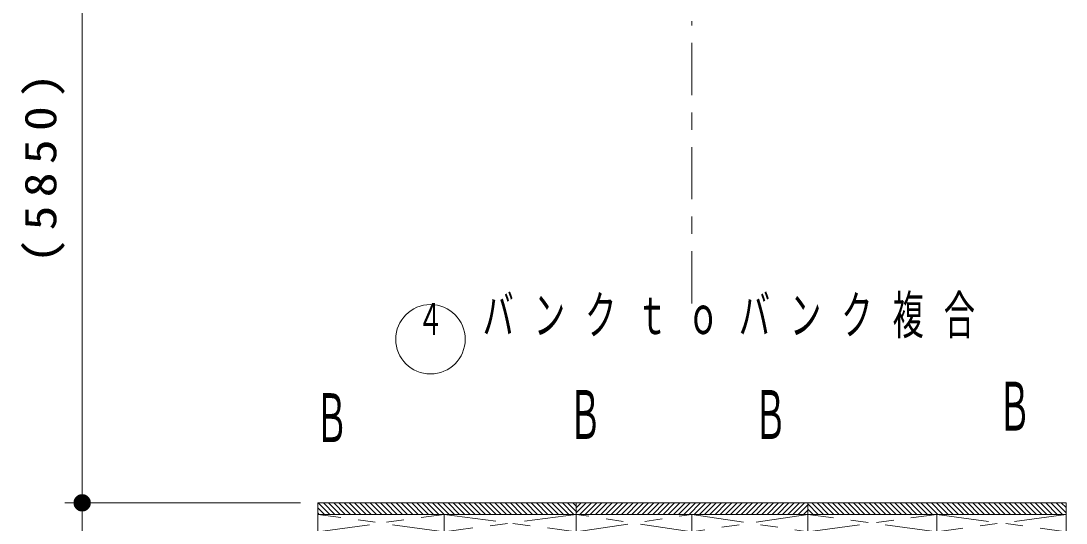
# Model space of a CAD drawing. Units: millimetres on the paper, scale 1:150. Extents: x -385 to 0, y -3 to 267.
# Drawn here: x -280.8 to -220.6, y 178.1 to 207.1 of the extents above; entities that cross this region are included whole.
import ezdxf
from ezdxf.enums import TextEntityAlignment as Align

# ---------------------------------------------------------------- set-up
doc = ezdxf.new("R2010")
doc.units = ezdxf.units.MM
doc.linetypes.add('USER2', pattern=[6, 3, -1, 1, -1])
doc.layers.add('1_150', color=7, linetype='Continuous', lineweight=13)
doc.styles.add('ＭＳ ゴシック', font='')
doc.styles.get('ＭＳ ゴシック').set_extended_font_data('MS Gothic')

# ---------------------------------------------------------------- blocks, each defined once
blk = doc.blocks.new('filled_dot')
at = {"color": 0, "linetype": 'Continuous', "lineweight": -2, "const_width": 1.25}
blk.add_lwpolyline([(-0.625, 0, 1), (0.625, 0, 1)], format="xyb", close=True, dxfattribs=at)

msp = doc.modelspace()

# ---------------------------------------------------------------- linework, layer by layer
at = {"layer": '1_150'}
for p, q in [((-277.254, 179.31), (-277.254, 218.31)), ((-264.679, 179.31), (-278.254, 179.31)), ((-277.254, 140.977), (-277.254, 179.31)), ((-263.679, 179.31), (-220.578, 179.31)), ((-263.679, 176.977), (-263.679, 179.31)), ((-263.294, 178.644), (-263.679, 179.029)), ((-262.995, 178.644), (-263.661, 179.31)), ((-262.695, 178.644), (-263.362, 179.31)), ((-262.396, 178.644), (-263.063, 179.31)), ((-262.097, 178.644), (-262.763, 179.31)), ((-261.797, 178.644), (-262.464, 179.31)), ((-261.498, 178.644), (-262.165, 179.31)), ((-261.199, 178.644), (-261.865, 179.31)), ((-260.899, 178.644), (-261.566, 179.31)), ((-260.6, 178.644), (-261.267, 179.31)), ((-260.301, 178.644), (-260.967, 179.31)), ((-260.001, 178.644), (-260.668, 179.31)), ((-259.702, 178.644), (-260.369, 179.31)), ((-259.403, 178.644), (-260.069, 179.31)), ((-259.103, 178.644), (-259.77, 179.31)), ((-258.804, 178.644), (-259.471, 179.31)), ((-258.505, 178.644), (-259.171, 179.31)), ((-258.205, 178.644), (-258.872, 179.31)), ((-257.906, 178.644), (-258.573, 179.31)), ((-257.607, 178.644), (-258.273, 179.31)), ((-257.307, 178.644), (-257.974, 179.31)), ((-257.008, 178.644), (-257.675, 179.31)), ((-256.709, 178.644), (-257.375, 179.31)), ((-256.409, 178.644), (-257.076, 179.31)), ((-256.11, 178.644), (-256.777, 179.31)), ((-255.811, 178.644), (-256.477, 179.31)), ((-255.511, 178.644), (-256.178, 179.31)), ((-255.212, 178.644), (-255.879, 179.31)), ((-254.912, 178.644), (-255.579, 179.31)), ((-254.613, 178.644), (-255.28, 179.31)), ((-254.314, 178.644), (-254.98, 179.31)), ((-254.014, 178.644), (-254.681, 179.31)), ((-253.715, 178.644), (-254.382, 179.31)), ((-253.416, 178.644), (-254.082, 179.31)), ((-253.116, 178.644), (-253.783, 179.31)), ((-252.817, 178.644), (-253.484, 179.31)), ((-252.518, 178.644), (-253.184, 179.31)), ((-252.218, 178.644), (-252.885, 179.31)), ((-251.919, 178.644), (-252.586, 179.31)), ((-251.62, 178.644), (-252.286, 179.31)), ((-251.32, 178.644), (-251.987, 179.31)), ((-251.021, 178.644), (-251.688, 179.31)), ((-250.722, 178.644), (-251.388, 179.31)), ((-250.422, 178.644), (-251.089, 179.31)), ((-250.123, 178.644), (-250.79, 179.31)), ((-249.824, 178.644), (-250.49, 179.31)), ((-249.524, 178.644), (-250.191, 179.31)), ((-249.225, 178.644), (-249.892, 179.31)), ((-248.926, 178.644), (-249.592, 179.31)), ((-248.795, 178.812), (-249.293, 179.31)), ((-248.795, 179.111), (-248.994, 179.31)), ((-248.795, 178.731), (-248.215, 179.31)), ((-248.795, 179.03), (-248.514, 179.31)), ((-248.795, 176.977), (-248.795, 179.31)), ((-248.582, 178.644), (-247.915, 179.31)), ((-248.283, 178.644), (-247.616, 179.31)), ((-247.983, 178.644), (-247.317, 179.31)), ((-247.684, 178.644), (-247.017, 179.31)), ((-247.385, 178.644), (-246.718, 179.31)), ((-247.085, 178.644), (-246.419, 179.31)), ((-246.786, 178.644), (-246.119, 179.31)), ((-246.487, 178.644), (-245.82, 179.31)), ((-246.187, 178.644), (-245.521, 179.31)), ((-245.888, 178.644), (-245.221, 179.31)), ((-245.589, 178.644), (-244.922, 179.31)), ((-245.289, 178.644), (-244.623, 179.31)), ((-244.99, 178.644), (-244.323, 179.31)), ((-244.691, 178.644), (-244.024, 179.31)), ((-244.391, 178.644), (-243.725, 179.31)), ((-244.092, 178.644), (-243.425, 179.31)), ((-243.793, 178.644), (-243.126, 179.31)), ((-243.493, 178.644), (-242.827, 179.31)), ((-243.194, 178.644), (-242.527, 179.31)), ((-242.895, 178.644), (-242.228, 179.31)), ((-242.595, 178.644), (-241.929, 179.31)), ((-242.296, 178.644), (-241.629, 179.31)), ((-241.997, 178.644), (-241.33, 179.31)), ((-241.697, 178.644), (-241.031, 179.31)), ((-241.398, 178.644), (-240.731, 179.31)), ((-241.099, 178.644), (-240.432, 179.31)), ((-240.799, 178.644), (-240.133, 179.31)), ((-240.5, 178.644), (-239.833, 179.31)), ((-240.201, 178.644), (-239.534, 179.31)), ((-239.901, 178.644), (-239.235, 179.31)), ((-239.602, 178.644), (-238.935, 179.31)), ((-239.303, 178.644), (-238.636, 179.31)), ((-239.003, 178.644), (-238.337, 179.31)), ((-238.704, 178.644), (-238.037, 179.31)), ((-238.405, 178.644), (-237.738, 179.31)), ((-238.105, 178.644), (-237.439, 179.31)), ((-237.806, 178.644), (-237.139, 179.31)), ((-237.507, 178.644), (-236.84, 179.31)), ((-237.207, 178.644), (-236.541, 179.31)), ((-236.908, 178.644), (-236.241, 179.31)), ((-236.608, 178.644), (-235.942, 179.31)), ((-236.309, 178.644), (-235.642, 179.31)), ((-236.01, 178.644), (-235.461, 179.192)), ((-235.71, 178.644), (-235.461, 178.893)), ((-235.461, 179.31), (-235.461, 176.977)), ((-234.857, 178.644), (-235.461, 179.248)), ((-235.156, 178.644), (-235.461, 178.949)), ((-234.557, 178.644), (-235.224, 179.31)), ((-234.258, 178.644), (-234.925, 179.31)), ((-233.959, 178.644), (-234.625, 179.31)), ((-233.659, 178.644), (-234.326, 179.31)), ((-233.36, 178.644), (-234.027, 179.31)), ((-233.061, 178.644), (-233.727, 179.31)), ((-232.761, 178.644), (-233.428, 179.31)), ((-232.462, 178.644), (-233.129, 179.31)), ((-232.163, 178.644), (-232.829, 179.31)), ((-231.863, 178.644), (-232.53, 179.31)), ((-231.564, 178.644), (-232.23, 179.31)), ((-231.264, 178.644), (-231.931, 179.31)), ((-230.965, 178.644), (-231.632, 179.31)), ((-230.666, 178.644), (-231.332, 179.31)), ((-230.366, 178.644), (-231.033, 179.31)), ((-230.067, 178.644), (-230.734, 179.31)), ((-229.768, 178.644), (-230.434, 179.31)), ((-229.468, 178.644), (-230.135, 179.31)), ((-229.169, 178.644), (-229.836, 179.31)), ((-228.87, 178.644), (-229.536, 179.31)), ((-228.57, 178.644), (-229.237, 179.31)), ((-228.271, 178.644), (-228.938, 179.31)), ((-227.972, 178.644), (-228.638, 179.31)), ((-227.672, 178.644), (-228.339, 179.31)), ((-227.373, 178.644), (-228.04, 179.31)), ((-227.074, 178.644), (-227.74, 179.31)), ((-226.774, 178.644), (-227.441, 179.31)), ((-226.475, 178.644), (-227.142, 179.31)), ((-226.176, 178.644), (-226.842, 179.31)), ((-225.876, 178.644), (-226.543, 179.31)), ((-225.577, 178.644), (-226.244, 179.31)), ((-225.278, 178.644), (-225.944, 179.31)), ((-224.978, 178.644), (-225.645, 179.31)), ((-224.679, 178.644), (-225.346, 179.31)), ((-224.38, 178.644), (-225.046, 179.31)), ((-224.08, 178.644), (-224.747, 179.31)), ((-223.781, 178.644), (-224.448, 179.31)), ((-223.482, 178.644), (-224.148, 179.31)), ((-223.182, 178.644), (-223.849, 179.31)), ((-222.883, 178.644), (-223.55, 179.31)), ((-222.584, 178.644), (-223.25, 179.31)), ((-222.284, 178.644), (-222.951, 179.31)), ((-221.985, 178.644), (-222.652, 179.31)), ((-221.686, 178.644), (-222.352, 179.31)), ((-221.386, 178.644), (-222.053, 179.31)), ((-221.087, 178.644), (-221.754, 179.31)), ((-220.788, 178.644), (-221.454, 179.31)), ((-220.578, 178.733), (-221.155, 179.31)), ((-220.578, 179.033), (-220.856, 179.31)), ((-220.578, 179.31), (-220.578, 176.977)), ((-263.593, 178.644), (-263.679, 178.73)), ((-263.679, 178.644), (-220.578, 178.644)), ((-256.405, 177.644), (-256.405, 178.644)), ((-242.128, 177.644), (-242.128, 178.644)), ((-235.455, 178.644), (-235.461, 178.65)), ((-228.02, 177.644), (-228.02, 178.644))]:
    msp.add_line(p, q, dxfattribs=at)
at = {"layer": '1_150', "linetype": 'USER2'}
for p, q in [((-242.128, 190.795), (-242.128, 207.044)), ((-263.679, 177.644), (-256.405, 178.644)), ((-256.405, 177.644), (-263.679, 178.644)), ((-248.795, 178.644), (-256.405, 177.644)), ((-256.405, 178.644), (-248.795, 177.644)), ((-242.128, 177.644), (-248.795, 178.644)), ((-248.795, 177.644), (-242.128, 178.644)), ((-235.461, 178.644), (-242.128, 177.644)), ((-242.128, 178.644), (-235.461, 177.644)), ((-228.02, 177.644), (-235.461, 178.644)), ((-235.461, 177.644), (-228.02, 178.644)), ((-220.578, 178.644), (-228.02, 177.644)), ((-228.02, 178.644), (-220.578, 177.644))]:
    msp.add_line(p, q, dxfattribs=at)
at = {"layer": '1_150'}
msp.add_circle((-257.191, 188.73), 2, dxfattribs=at)

# ---------------------------------------------------------------- block references
at = {"layer": '1_150', "xscale": 0.4, "yscale": 0.4}
for rotation in [270, 90]:
    msp.add_blockref('filled_dot', (-277.254, 179.31), dxfattribs=dict(at, rotation=rotation))

# ---------------------------------------------------------------- texts
at = {"layer": '1_150', "style": 'ＭＳ ゴシック', "width": 0.6}
msp.add_text('４', height=1.833, dxfattribs=at).set_placement((-257.191, 190.813), align=Align.TOP_CENTER)
at = {"layer": '1_150', "style": 'ＭＳ ゴシック', "width": 0.5}
for p in [(-224.51, 186.281), (-263.841, 185.619), (-249.242, 185.801), (-238.575, 185.801)]:
    msp.add_text('Ｂ', height=2.815, dxfattribs=at).set_placement(p, align=Align.TOP_LEFT)
at = {"layer": '1_150', "insert": (-278.254, 198.81), "char_height": 1.833, "attachment_point": 8, "rotation": 90, "style": 'ＭＳ ゴシック'}
msp.add_mtext('\\T1.33;\\W1.15;(5850)', dxfattribs=at)
at = {"layer": '1_150', "insert": (-260.091, 191.23), "char_height": 2.199, "attachment_point": 1, "style": 'ＭＳ ゴシック'}
msp.add_mtext('\\T1.64;\\W0.6;\u3000\u3000バンクｔｏバンク複合', dxfattribs=at)

doc.saveas('drawing.dxf')
